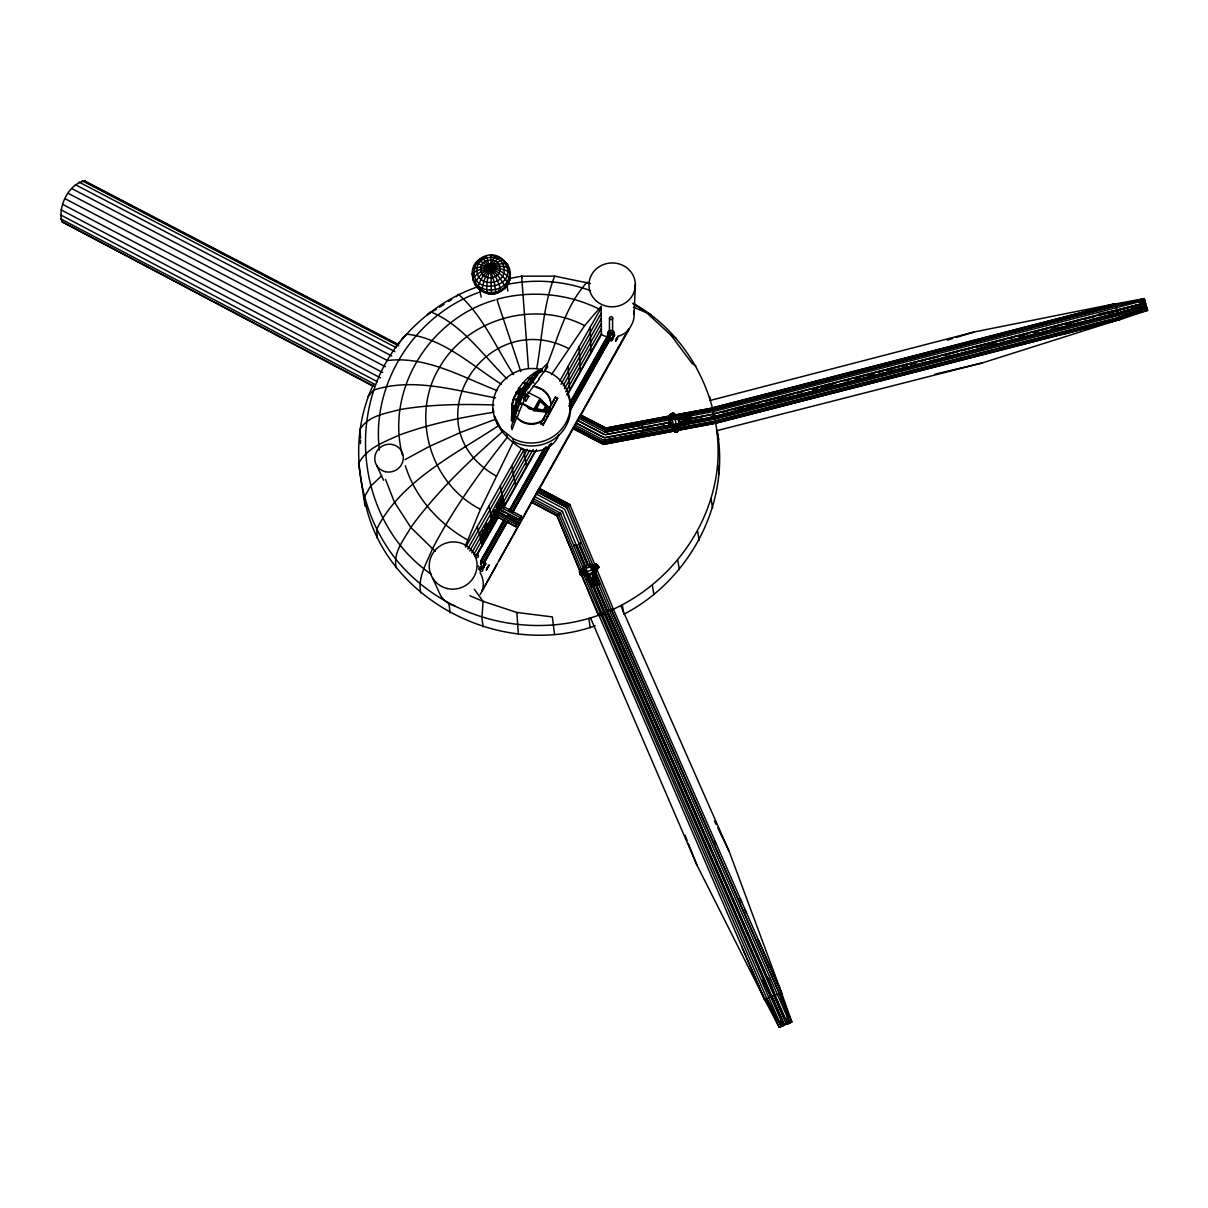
<?xml version="1.0" encoding="UTF-8"?>
<svg xmlns="http://www.w3.org/2000/svg" width="1208" height="1208" viewBox="0 0 1208 1208"><rect width="100%" height="100%" fill="white"/><g stroke="black" fill="none" stroke-linecap="round" stroke-linejoin="round"><path stroke-width="1.5" d="M571.112 401.131L608.032 335.613L607.76 334.45A3.367 3.201 -1 0 1 610.886 330.328M569.149 406.205L610.251 334.208A1.555 1.48 -1 0 0 612.35 333.604L613.951 335.039L612.35 333.604M609.436 333.574L609.466 318.248M610.251 334.208L609.663 337.772L610.478 338.799L569.859 410.977M569.904 408.364L610.508 335.658M613.966 334.42L611.792 339.478L610.478 338.799M612.531 333.468L612.652 318.142M596.435 579.01L609.376 610.191L607.654 611.625L787.631 1023.931L791.844 1021.953L611.354 609.768L595.333 571.082M483.26 567.126L484.831 563.743L484.695 564.589M611.354 609.768L613.166 608.666L596.661 568.983M678.805 422.287L691.912 420.173L691.973 422.075L686.899 423.268L683.577 425.458L681.433 415.96L690.538 415.854L691.263 417.545L687.563 418.27M618.285 348.281L618.3 347.27M526.492 466.379L523.804 450.01C504.808 438.806 486.628 418.421 494.872 394.684C500.988 375.99 522.505 364.62 541.426 369.724M671.27 419.599L669.76 415.144L673.279 412.97L677.084 416.201L679.576 424.627L677.552 431.769L673.369 431.045L673.324 424.386L670.576 414.042L673.279 412.97L679.485 418.663L681.433 416.065C700.685 414.993 686.612 419.765 678.232 419.765M481.509 259.086L481.539 257.923C502.528 244.424 522.581 279.365 501.063 291.053C480.195 304.461 459.84 269.686 481.539 257.923L486.22 256.187L486.824 257.591L494.253 282.34L496.035 293.031L504.869 288.138L509.927 278.61C501.909 268.871 484.77 264.159 473.023 268.84L472.706 270.365L473.959 267.406M680.663 423.479L679.576 424.627L679.077 423.676L683.592 425.427L691.988 422.015M498.829 561.086L631.527 324.937A22.167 21.049 -1.2 0 0 633.656 310.652M360.452 443.623L360.573 440.029M634.125 314.291L635.348 284.061M669.111 419.976L641.705 425.156L642.294 428.206L651.429 426.484M515.272 412.789L511.739 412.94L511.422 420.324L513.415 422.347L515.288 408.198L521.418 391.649L531.097 380.46L542.15 370.131L540.489 369.286C521.207 378.95 506.741 400.361 513.415 422.347M642.686 430.093L643.275 432.932L642.686 430.093L664.611 425.956M513.038 420.188C513.158 402.007 521.735 384.552 536.035 373.317L537.53 375.19L522.626 395.726L513.083 421.184L511.422 420.324L513.038 420.188L511.739 412.94L515.046 414.661L513.868 415.039M640.316 425.654L641.705 425.156L606.371 432.026A1.993 1.933 0.3 0 1 604.649 431.951L578.496 418.149L579.447 416.458L604.966 429.716A1.993 1.918 0.3 0 0 606.295 429.912L670.546 417.741M643.275 432.932L672.554 427.194M676.495 418.24L679.44 418.134L681.433 415.96C690.161 414.314 692.728 418.708 690.161 415.582L688.137 418.104L688.635 420.822L691.701 422.287L690.01 422.876L688.635 420.822L688.998 418.723L685.314 416.322L675.151 419.206L671.482 418.028L670.576 414.042L672.222 414.419L675.151 419.206L677.507 431.679L674.562 431.664L672.448 426.651C669.111 427.466 667.631 420.309 670.802 419.387C667.088 419.78 672.192 423.298 669.308 420.505L670.576 414.042L673.294 413.181L677.084 416.201L679.817 421.607L679.56 427.043L673.702 427.813L670.47 425.654L673.324 424.386L676.616 427.119L677.507 431.679L674.592 431.739L677.824 429.791L679.515 426.968L677.311 427.164L677.552 431.769L675.891 430.592L673.369 431.045L672.161 427.073L670.5 425.654L671.346 424.31C669.504 423.464 670.938 428.327 672.871 426.651M677.159 430.018L673.369 431.045L673.717 427.255L676.223 423.902L690.01 422.876L685.283 423.162M691.686 422.407L691.912 420.173M591.814 572.743C593.324 581.894 601.644 593.49 596.843 575.703L593.762 574.193L593.128 572.275L596.873 575.642L596.963 579.417L595.604 582.513L593.083 583.479L592.313 587.073L594.17 586.65L589.293 573.709M490.765 255.281L491.263 290.464L491.822 293.695L494.918 292.925M509.61 272.238C510.486 294.873 472.524 296.398 472.434 273.416C482.626 265.956 498.738 266.228 509.61 272.238L510.501 273.884M509.534 280.105L510.078 275.545M477.568 262.091L477.734 260.822L482.234 257.878C490.644 267.21 498.058 278.837 501.063 291.053L500.323 290.992M592.313 587.073L587.39 579.327L588.598 576.171L586.499 574.011L585.216 575.612L583.63 568.304L584.717 566.265L583.751 568.319L580.006 570.251L582.029 574.419L585.065 575.612L588.356 574.072L590.078 574.57L595.967 571.429L597.265 564.755L595.967 564.136L591.618 565.797L589.881 564.287L592.011 565.087L595.967 571.429L593.868 572.834L592.75 572.396L585.065 575.612L580.006 574.525L579.493 571.58L584.717 566.265L586.544 566.295L584.279 567.126L583.434 570.07L579.493 571.58L580.157 574.51L587.586 575.25L588.356 574.072L584.642 566.25L589.957 564.212C591.18 571.611 596.827 577.092 598.685 584.279C596.601 589.217 592.826 577.952 598.685 584.279L597.265 585.729M593.823 573.755L596.873 575.642L587.345 579.296C590.833 580.882 590.455 588.13 594.004 586.982M536.805 368.244C542.181 337.591 543.162 305.277 554.653 276.134L590.486 283.518M686.869 423.51L685.314 416.322L678.02 418.844M596.858 581.214L596.224 579.614M373.272 386.349L61.85 221.698C57.742 206.447 68.735 183.616 84.907 180.974L398.7 344.642M686.854 422.392L688.802 421.743L686.914 422.77M685.283 416.534L682.898 419.251M688.998 418.723L688.062 418.3L688.424 415.899L683.97 417.47M690.538 415.854L691.278 417.424L688.137 418.104L688.983 418.768L688.137 418.104M692.154 420.414L688.711 420.611L683.592 425.427L679.621 423.313M614.827 335.084L612.985 338.633M560.648 513.913L560.663 514.095A2.008 1.963 -4.3 0 0 559.636 512.721L559.621 512.539A2.008 1.963 -4.3 0 1 560.648 513.913L583.872 569.904L587.103 571.399L585.065 575.612L584.446 572.698L598.896 567.277L597.265 564.755L580.006 570.251L583.434 570.07L585.789 572.214L580.157 574.51L580.067 570.448L583.751 568.319L585.216 575.612L585.971 571.867L583.63 568.304L584.34 568.591L584.717 566.265M683.728 417.213L712.962 411.686L713.717 413.906L1145.35 302.755L1144.776 300.339L1115.966 305.669L712.509 410.01L712.131 407.911L1115.422 303.706L1117.385 311M373.106 385.201C346.923 441.192 357.583 510.335 395.348 558.579C440.558 615.099 519.697 638.504 588.84 618.421C657.303 598.489 711.059 536.488 717.567 464.974C722.882 400.754 689.572 334.827 633.067 303.208M623.766 614.298C689.3 580.414 730.538 503.932 717.114 430.592L982.346 362.913L1119.846 319.38L1085.509 328.606M713.913 416.836L1146.347 306.002L1145.471 302.981L1117.204 310.033L1118.049 313.053L1146.347 306.002M472.434 273.416L473.083 276.707M486.205 525.48L485.767 527.624L486.175 525.374M486.054 527.473L486.371 525.827L485.767 527.624M497.213 507.707L497.334 505.624L496.941 507.873M676.993 430.501L715.408 423.238L715.045 421.124L1119.287 317.417L1147.026 308.191L1146.483 306.681L714.547 417.681L714.623 419.236L679.878 425.805M715.408 423.238L1119.846 319.38L1062.149 334.586M589.881 564.287L592.011 565.087L592.886 569.21L595.967 571.429L598.896 567.277L595.967 564.136L591.905 565.193L589.881 564.287L589.142 565.857C586.937 564.68 591.467 563.547 591.618 565.797L590.365 564.362M674.23 430.169L673.369 431.045L672.448 426.651L670.47 425.654L673.717 427.255L674.592 431.739L676.616 427.119L679.515 426.968L679.017 423.208L686.899 423.268L683.29 421.003M509.383 271.03L509.776 269.203L506.983 263.54C494.359 262.664 479.304 272.283 474.789 284.106L478.655 288.938L486.416 292.472M595.967 571.429L591.829 569.587L592.962 566.295L595.967 564.136L597.371 568.545L595.816 571.55L592.75 572.396L595.62 576.02L598.685 584.189M587.39 579.327L588.598 576.171L586.62 574.147L587.586 575.25L587.949 574.268L588.447 575.823L587.345 579.296L593.083 583.479L591.935 586.771L589.111 578.466L590.078 574.57M486.824 569.028L488.394 566.114M528.772 396.315L525.42 394.578L528.772 396.315L525.857 401.434L524.438 399.742L526.854 395.499A163.835 158.716 9 0 1 539.251 379.312L538.828 378.557L547.526 367.232L547.164 363.683L538.436 372.381A165.813 160.513 8.7 0 0 525.888 388.75A66.138 63.782 -2.3 0 0 523.442 393.038A165.556 159.864 8.6 0 0 515.816 412.094L511.361 426.801L512.071 429.58L516.465 417.862L516.918 418.587A163.578 158.082 8.9 0 1 524.438 399.742L525.963 394.019L518.443 388.025L525.314 389.489M496.911 507.768L497.53 506.092M591.407 577.968L589.957 582.271M593.083 583.479L594.17 586.741L593.068 583.585L595.227 583.585L595.604 582.513L591.165 585.276L590.425 582.181M519.168 397.961L522.082 392.842L521.418 391.649L518.987 395.892L519.168 397.961L521.418 391.649L524.453 393.234M465.306 546.122L480.467 509.293L513.445 441.479L512.917 438.534L501.365 429.202L494.48 416.307L495.114 419.372L460.354 432.524L429.293 446.477L405.042 459.614M485.299 564.906L485.435 564.061L484.891 564.664M485.631 564.498L485.827 563.306L482.958 567.851A3.186 3.126 -21.6 0 1 478.64 569.104M544.264 371.702C557.25 341.683 564.544 306.772 587.073 282.189L589.308 283.367M616.02 339.659L615.763 340.686L616.684 339.493M617.364 338.119C617.756 334.843 613.332 345.941 616.926 339.04M595.227 583.585L595.604 582.603L598.171 582.573L595.77 578.436M558.806 434.744C553.687 449.18 534.918 455.386 521.675 448.259L465.669 547.164M480.18 594.547L531.399 502.045L556.571 515.408A1.54 1.51 -4.8 0 1 557.265 516.163L580.112 571.399M481.932 590.168L482.596 589.67A22.861 22.469 -27.4 0 0 480.089 572.622M595.967 564.136L595.68 565.374L597.265 564.755L598.745 567.383L594.759 568.832L593.868 572.834L593.702 571.429M580.006 570.251L580.806 572.607L580.006 574.525L582.211 574.344L584.446 572.698L586.182 568.651L583.63 568.304M476.209 263.842C462.105 298.995 526.401 288.938 502.392 259.75C491.127 264.824 480.739 275.62 477.885 287.776C485.465 294.586 497.892 294.057 505.08 286.93C499.689 275.802 490.025 265.805 478.806 260.49L474.578 265.926L476.209 263.842C488.47 265.307 501.501 272.464 508.085 283.065L506.303 285.058M486.915 523.381L489.874 524.967L487.987 528.817L487.488 529.693L484.544 527.971M485.541 531.475L488.47 533.181L488.953 532.32L490.826 528.485L487.896 526.93M498.829 507.511L498.391 508.523L499.463 509.096L501.048 505.442L498.043 503.842L501.003 505.246L498.587 509.791M499.478 510.154L501.894 505.608L521.418 516.163L515.514 526.658L495.975 516.073L498.496 511.89L517.975 522.279L515.514 526.658M518.957 520.527L521.418 516.163M487.7 527.201L487.262 528.213L491.747 520.286L492.819 520.859M489.874 524.967L488.334 528.787L485.042 527.247M489.3 532.275L490.826 528.485M486.628 569.074L488.334 565.903M617.167 338.572L618.043 336.262L616.005 339.373M670.017 421.894L671.21 423.842L670.515 424.34M484.106 565.978L483.864 567.458M613.12 337.032L612.109 339.886L613.105 338.753M545.699 409.225L547.435 407.489L546.544 408.138M545.805 409.452L547.36 407.609M547.375 410.146L547.979 409.739M548.07 409.965L548.915 408.621L547.979 409.074M596.495 565.042L594.427 568.862L595.816 571.55L591.905 565.193L596.027 564.317L593.264 566.295L591.905 565.193M484.363 565.51L484.831 563.306L482.883 562.249L480.709 564.181A1.601 1.57 -21.6 0 1 481.312 566.31L482.838 567.458A3.186 3.126 -21.6 0 1 479.274 569.013M483.109 562.807L506.122 521.614M511.724 511.981L549.564 444.469M485.072 564.106L483.849 563.109L506.952 522.067M512.509 512.222L551.331 443.261M569.814 410.433L610.478 338.195M483.97 563.502L507.979 520.859M512.6 512.66L551.376 443.774M482.838 567.458L484.831 563.306M517.704 522.762L519.183 519.878L499.704 509.489L498.224 512.358L517.704 522.762L496.865 511.437M580.112 571.565L557.281 516.345A1.54 1.51 -4.8 0 0 556.601 515.589L531.429 502.226L533.332 498.602L559.636 512.721M533.332 498.602L536.02 493.83L563.728 508.674A3.111 3.035 -3.7 0 1 565.117 510.199L588.371 566.084M536.02 493.83L538.164 489.995L567.428 505.473A2.597 2.537 -3.1 0 1 568.122 506.016L568.213 506.122A2.552 2.491 -3.1 0 1 568.53 506.605L568.591 506.741A2.552 2.491 -3.1 0 0 568.228 506.303L568.138 506.197A2.597 2.537 -3.1 0 0 567.443 505.654L538.164 489.995M538.194 490.191L572.803 428.296L602.747 443.895A1.993 1.933 0.4 0 0 604.076 444.091L715.619 423.193L1119.861 319.607L1147.6 310.381L1147.026 308.191L714.623 419.236L713.958 416.624L706.65 417.998M642.686 437.009L604.091 444.302A1.993 1.933 0.4 0 1 602.747 444.106L572.819 428.508L574.706 424.914L603.245 439.969A2.461 2.371 0.4 0 0 604.921 440.21L641.901 433.219M574.706 424.914L577.333 420.233L604.121 434.367A2.446 2.371 0.4 0 0 605.752 434.593L669.579 422.513M670.515 417.953L606.295 430.124A1.993 1.918 0.3 0 1 604.966 429.927L579.462 416.684L628.839 328.501M604.121 434.367L577.349 420.444L578.496 418.149M482.143 590.788L496.986 564.347M469.776 550.939L527.277 449.285M563.2 385.76L601.282 318.429M545.941 406.658L544.37 408.546L549.293 411.218L550.289 409.92L546.046 406.719M549.293 411.218L550.289 409.92M517.024 400.633L523.124 389.731L517.024 400.633L534.072 410.69L549.564 412.623L550.923 409.527L539.991 398.504L527.73 392.132M542.951 425.11L557.658 398.308L555.408 397.145L540.625 423.268L542.951 425.11L557.658 398.308M498.149 504.098L501.788 497.651M471.784 552.781L529.768 450.191M564.468 388.795L601.327 323.578M484.287 533.256L480.452 540.263L481.524 540.852M485.133 531.746L486.839 528.711M492.441 518.806L495.431 513.536M498.058 509.096L502.709 500.867L503.781 501.426M482.49 537.107L484.302 533.891M487.926 527.473L486.114 530.689L488.953 532.32M491.822 520.588L494.525 515.786M498.134 509.399L502.543 500.927M484.816 532.547L485.888 533.121L483.985 535.657L486.462 531.278M484.77 527.322L487.67 528.878L486.19 531.746L483.245 530.025M497.605 511.543L495.144 515.907L497.016 513.415L495.944 512.841M494.404 510.289L497.334 512.011L498.813 509.142L495.914 507.602M473.762 554.593L533.136 449.467M565.721 391.785L601.388 328.636M498.723 512.328L501.894 505.608M480.618 537.152L482.671 544.008L481.614 543.434L484.967 537.5M489.602 529.059L492.547 524.076L493.604 524.634M490.795 516.662L491.867 517.25L493.74 524.408L492.683 523.834L496.337 517.13M485.797 536.005L486.869 536.579L484.982 539.1L487.488 534.918M498.043 516.209L496.05 519.5L497.907 517.009M476.058 555.74L498.194 516.511M502.785 508.387L534.631 451.958M566.945 394.729L601.433 333.619M477.22 554.759L498.542 516.979M503.177 508.764L536.548 449.633M568.077 393.778L601.448 334.646L601.146 306.303L584.612 325.647L551.528 374.601M480.527 561.252L503.615 520.27M509.172 510.425L544.279 448.123M569.225 403.865L608.032 335.009M480.648 561.66L502.8 522.339M509.263 510.878L544.34 448.636M504.461 520.708L480.497 563.547L505.427 519.289M510.002 510.878L546.031 446.93M569.134 405.933L608.847 335.431M510.048 511.09L546.061 447.171M548.115 407.972L540.429 400.331L535.733 408.621L546.605 410.644L537.666 410.146M536.684 408.576L540.429 400.331M559.666 381.169L601.176 307.889M549.731 410.916L545.337 407.957L546.001 406.583M467.738 549.066L523.804 450.01M560.995 384.295L601.222 313.204M548.19 408.531C542.543 419.886 548.825 401.116 550.923 409.527M540.701 423.933L548.085 410.886M550.848 405.994L555.408 397.145M674.487 430.863L676.616 427.119L679.56 427.043L677.824 429.791L675.891 430.592M523.547 398.262L525.963 394.019L526.854 395.499L523.547 398.262L524.438 399.742M670.319 418.965L677.099 416.413C673.264 418.904 675.589 411.173 670.938 415.627L669.76 415.144L671.633 418.089L670.319 418.965L670.606 414.238L673.294 413.181L674.215 417.032L677.084 416.201L674.744 418.376L670.304 418.768L669.308 420.505L670.304 418.768L677.084 416.201L675.151 419.206L669.308 420.354M669.685 420.158L669.957 422.03M484.695 564.695L483.064 568.439L483.925 567.654M612.879 337.561L611.958 338.753L613.558 335.326M613.483 336.639L614.147 335.628M590.923 564.74L591.709 566.431M681.433 415.96L679.44 418.134M395.892 346.877C416.579 320.014 444.982 298.074 477.251 287.006M501.244 384.129C471.588 365.299 442.838 337.983 406.643 334.148C343.283 402.022 354.322 521.554 431.377 574.313M628.809 329.542L628.115 330.464A22.137 21.019 -1.2 0 1 618.345 336.232M496.02 516.254L497.907 513.762M592.011 565.087L590.591 566.96L594.759 568.832L595.816 571.55M688.062 418.3L690.145 415.718M367.836 396.571L373.71 390.078C413.363 377.092 455.945 390.667 495.506 397.87M456.322 296.655L458.481 294.359C482.989 315.832 496.065 347.572 513.551 374.571M670.198 424.506L671.346 424.31M672.448 426.651L671.165 426.666L671.21 423.842M670.576 426.575L670.274 424.778M671.165 426.666L670.682 424.053M522.082 392.842L518.987 395.892L522.022 397.477M679.424 419.856L681.961 417.349M597.054 566.371L594.427 568.862L593.264 566.295M381.622 475.801L370.343 486.492L364.227 497.303C381.456 598.458 500.58 659.915 595.227 625.759M482.687 531.701L484.287 530.101L483.109 531.626M495.506 510.652L493.861 511.935L495.461 510.335M402.219 338.18L406.643 334.148M502.03 289.527L499.266 291.641L498.979 289.829M583.751 568.319L585.216 575.612L584.446 572.698L579.493 571.58L582.029 574.419L584.581 573.438M591.694 582.679C592.781 586.409 590.712 579.961 591.18 582.407M591.165 582.211L591.12 582.754M596.208 581.063L596.239 580.082M596.224 580.504L596.178 581.078M596.405 580.988L596.435 580.157M592.584 585.789L592.494 584.732L592.72 585.457M592.464 585.789L592.494 584.732L592.373 585.563M596.858 583.102L597.718 583.781L597.235 582.905M597.16 583.721L597.205 583.977M544.37 408.546L546.56 408.485M546.439 407.926L547.345 407.504M430.32 312.963L427.255 314.88L430.622 311.83C462.407 324.635 483.019 355.484 506.922 378.768M433.37 311.045L436.435 309.127M439.486 307.209L444.076 304.325M448.666 301.456L451.732 299.539M613.166 608.666L781.425 992.508L791.844 1021.953L787.631 1023.931L786.529 1018.374M596.948 585.578L598.579 584.612M584.234 566.809C588.885 565.314 582.981 565.888 584.34 568.591M584.627 569.149L584.264 567.428L586.197 566.31M591.316 583.343L590.939 581.622M537.53 375.19L534.223 373.483L542.166 369.029L540.489 369.286L542.422 371.385L534.223 373.483L536.307 375.643M595.046 583.766L606.537 611.61L609.376 610.191L789.7 1022.617L779.296 993.157L611.278 609.421M586.016 575.099L601.811 613.226L603.879 613.135L783.388 1025.683L779.13 1027.223L764.604 999.454L751.814 970.039M591.361 582.694L591.814 583.721M1134.825 312.328L1119.861 319.607L1117.657 311.981M1143.145 308.297L1146.483 306.681L1147.6 310.381L715.212 421.29L678.443 428.04M589.051 565.299L588.643 565.48M774.101 995.77L781.41 992.281L729.239 851.549L620.731 605.631M596.979 579.568L589.957 582.105L588.356 574.072L589.111 578.466M774.615 995.09L771.368 996.434L783.856 1025.26L787.118 1023.916L595.559 583.404M581.546 574.872L764.604 999.454L771.987 996.63L784.43 1025.033L771.746 995.905M580.278 571.263L583.766 569.829M781.229 1026.136L766.702 998.593L781.229 1026.136L601.811 613.226L604.74 612.426L771.248 994.909M603.879 613.135L604.815 612.758M711.512 852.289L606.703 612.003L607.654 611.625M600.104 615.627L605.148 613.604M535.914 409.95L534.072 410.69L533.876 409.27L539.991 398.504L540.157 399.939M585.276 565.631L576.654 544.687L573.77 545.503M573.83 545.639L576.654 544.687M480.437 291.883C416.171 313.642 371.007 382.408 379.387 450.161M495.084 299.992C430.501 318.006 385.201 389.172 402.37 455.114M597.628 583.539L597.462 583.57M676.631 427.647L679.515 426.968L676.223 423.902L673.324 424.386L672.207 427.119L673.369 431.045M593.068 569.421L594.759 568.832M1147.026 308.191L1119.287 317.417M1012.802 346.213L1018.163 344.582M1100.352 319.41L1118.215 313.944M947.298 340.158L952.689 338.512M956.298 337.425L974.282 331.943L1115.422 303.706L1057.891 319.003M585.699 565.993L586.544 566.295M594.955 569.466L598.745 567.383L597.13 564.861L597.175 567.911M965.736 343.54L971.172 342.075M978.435 340.127L982.104 339.418M1003.712 333.408L992.87 336.292L1003.667 333.468M1007.321 332.457L1014.554 330.524M1028.99 326.688L1036.222 324.771M1039.831 323.804L1050.673 320.92M1131.503 307.255L1145.622 303.51L1098.253 315.711M1007.276 332.517L1014.478 330.614M1030.711 326.326L1041.523 323.472M1045.131 322.506L1052.334 320.603M1063.146 317.749L1073.972 314.895M1077.581 313.944L1115.437 303.933L1144.218 298.603L1144.776 300.339L712.962 411.686L713.505 414.948L713.475 413.997L1145.471 302.981M1117.928 312.963L1146.196 305.473L1122.519 311.558M710.485 400.376L974.282 331.943M722.867 412.336L728.333 410.931M731.972 409.995L761.131 402.49M764.785 401.554L793.928 394.05M797.582 393.098L803.048 391.694M812.154 389.354L817.62 387.949M821.274 387.013L835.845 383.253M844.951 380.913L850.417 379.508M854.071 378.557L874.109 373.408M877.763 372.472L883.229 371.052M886.868 370.116L906.906 364.952M910.56 364.016L916.026 362.611M919.665 361.675L925.132 360.271M928.786 359.335L939.718 356.511M943.357 355.575L957.929 351.83M961.583 350.879L972.515 348.07M976.155 347.134L996.207 341.97M999.846 341.034L1005.313 339.629M1008.952 338.693L1014.433 337.289M1018.072 336.337L1029.005 333.529M1032.644 332.593L1038.11 331.188M1041.764 330.252L1047.23 328.833M1050.869 327.897L1061.802 325.088M1065.441 324.152L1080.027 320.392M1083.667 319.456L1094.599 316.647M737.665 408.742L743.131 407.338M746.786 406.401L754.094 404.514M779.643 397.93L785.125 396.526M812.501 389.474L817.982 388.07M821.636 387.134L832.584 384.31M854.494 378.678L859.975 377.258M869.096 374.918L874.577 373.498M887.351 370.207L892.833 368.802M901.968 366.447L907.435 365.043M911.089 364.106L916.57 362.702M943.946 355.65L949.428 354.231M976.804 347.194L982.285 345.775M985.939 344.839L996.887 342.015M1018.797 336.383L1024.278 334.963M1033.399 332.623L1038.88 331.203M1051.655 327.927L1057.136 326.507M1066.256 324.167L1071.738 322.747M1108.249 313.355L1113.731 311.951M874.668 375.295L714.17 416.579L714.547 417.681M878.322 374.359L978.767 349.082M980.458 348.085L996.842 343.872M1000.481 342.936L1086.083 320.92M1089.737 319.984L1118.865 312.494M1118.049 313.053L714.109 416.911L691.988 420.988M934.72 374.284L982.346 362.913M673.702 427.813L677.311 427.164M686.824 422.105L689.692 421.803M1098.857 314.005L1117.098 310.033M669.896 415.174L671.482 418.028L674.608 418.632L674.215 417.032L677.099 416.413M642.807 430.395L605.48 437.477A3.08 2.975 0.4 0 1 603.426 437.175L575.869 422.845M643.29 432.721L604.921 439.999A2.461 2.371 0.4 0 1 603.245 439.772L603.245 439.969M685.087 417.364L686.763 417.032M685.691 417.379L686.778 417.213M687.548 421.954L688.59 422.015M686.733 422.558L687.986 422.468M1144.776 300.339L1115.966 305.669M509.021 278.58L521.63 276.179L554.653 276.134M506.001 284.695C533.83 278.565 563.774 280.709 590.44 290.66M496.82 299.312C530.569 290.101 567.111 293.363 598.564 308.75M580.399 414.782L605.434 427.768A1.525 1.465 0.3 0 0 606.189 427.949L670.138 415.854M673.792 415.159L712.312 408.077L1115.437 303.933L1128.514 303.419M580.414 414.993L605.434 427.979A1.525 1.465 0.3 0 0 606.189 428.161L712.101 408.138M676.027 416.7L712.72 409.965L1144.218 298.603L1145.35 302.755L1139.733 302.966M675.997 416.926L710.681 410.358M640.195 425.458L606.371 431.815A1.993 1.933 0.3 0 1 604.649 431.739L604.649 431.951M676.42 418.587L680.074 417.908M669.61 422.302L605.752 434.593M687.73 418.844L713.641 414.178M687.85 419.055L713.43 414.223M660.565 424.748L664.219 424.053M693.452 418.527L702.588 416.805M668.266 425.261L671.92 424.567M692.033 420.761L702.996 418.693M642.671 430.305L671.905 424.778M575.884 423.057L603.426 437.387A3.08 2.975 0.4 0 0 605.48 437.689L670.198 425.427M692.139 421.275L714.064 417.137M642.867 431.256L672.101 425.729M679.409 424.34L683.064 423.646M686.718 422.966L714.124 417.787M573.77 426.817L602.898 441.992A2.582 2.491 0.4 0 0 603.728 442.249A2.537 2.446 0.4 0 0 604.453 442.264L672.962 429.082M604.453 442.264L672.931 429.293M676.586 428.598L715 421.335M644.06 436.722L673.339 431.196M683.094 420.127L688.424 419.357M686.31 420.505L688.62 420.233M676.525 418.527L678.156 418.376M534.223 373.483L537.847 373.166M483.744 291.521L481.901 290.554C483.472 278.263 489.738 265.73 498.904 257.349L500.656 258.482M670.244 422.483L671.361 422.423L670.244 422.105M676.616 427.119L672.207 427.119L676.314 425.261L679.56 427.043M686.37 422.196L684.861 422.317L686.431 422.453M531.097 380.46L533.136 380.429L530.795 378.149M493.906 404.967C462.453 403.955 430.818 404.257 399.727 409.587C385.563 413.529 367.957 415.643 359.863 429.595L360.648 438.232M515.288 408.198L517.296 408.244L514.925 405.994M580.806 572.607L584.446 572.698M672.222 414.419L674.442 414.586L674.351 417.183L672.327 419.976L670.304 418.768M526.537 385.654L528.968 385.865L526.22 383.359M679.077 423.676L683.577 425.458M490.539 255.507C497.409 255.432 503.781 259.478 507.783 264.884M492.562 293.574L487.02 293.242C485.888 280.739 489.527 267.27 494.857 255.915L496.005 256.821M517.401 401.69L519.817 401.917L517.039 399.455M534.011 383.027L528.183 377.862L533.423 378.421M469.836 595.755L483.079 601.342L516.888 612.471L552.343 616.911L554.563 634.502M670.606 414.238L673.671 414.646M518.247 410.735L512.328 405.646L517.522 406.341M521.871 388.765L525.057 391.452L522.218 391.03L518.987 395.892L522.626 395.726L519.44 393.023M502.392 259.75L504.672 261.23M528.757 387.511L523.2 382.861L529.255 383.872M549.504 412.049L533.876 409.27L523.139 403.668M520.754 404.454L514.034 398.912L520.059 399.999M588.87 574.6L587.39 574.313L589.051 574.766M522.294 397.281L516.012 392.283L522.868 393.778M477.613 285.949L475.665 285.405L472.826 279.773L473.128 277.946C481.599 268.81 496.911 263.782 508.9 267.708L509.851 274.05M633.536 307.194L651.354 314.744M584.612 325.647C534.706 299.629 467.511 318.489 439.425 367.534C409.965 415.794 430.244 483.91 480.467 509.293M568.379 348.402C483.895 305.866 410.131 426.998 496.005 475.922M545.004 370.765L550.214 372.849A38.701 37.252 -7.8 0 1 565.555 423.389A38.701 37.252 -7.8 0 1 512.917 438.534M669.76 415.144L670.938 415.627M496.85 390.471C462.075 377.002 425.88 355.771 387.421 360.543L68.237 193.356M679.817 421.607L683.335 423.344M608.847 335.733L610.508 336.579M609.663 337.168L611.807 338.255M528.183 377.862L533.136 380.429M523.2 382.861L528.968 385.865M518.443 388.025L525.057 391.452M516.012 392.283L522.626 395.726M573.755 426.605L602.898 441.992M514.034 398.912L520.074 402.083M88.546 183.48L168.848 225.368M172.185 227.119L277.568 282.083M280.92 283.835L307.678 297.802M311.03 299.539L337.787 313.506M341.139 315.243L386.303 338.814M389.656 340.55L398.021 344.914M82.22 180.777L398.61 345.85M512.328 405.646L517.296 408.244M78.973 182.046L396.164 347.617M540.625 423.268L542.875 424.446M75.394 184.688L394.91 351.634M71.725 188.539L391.739 355.952M65.172 198.761L385.382 366.749M62.74 204.409L382.694 372.487M61.11 209.875L380.565 377.923M60.4 214.798L377.47 381.758M60.657 218.829L375.235 384.612M61.85 221.698L373.816 386.167M580.067 570.448L581.078 570.976M539.13 488.274L569.194 504.174A2.008 1.963 -2.8 0 1 570.101 505.155L595.227 565.54M539.161 488.47L569.21 504.355A2.008 1.963 -2.8 0 1 570.116 505.337L570.101 505.155M537.198 491.716L565.857 506.877A2.476 2.416 -3.4 0 1 566.99 508.13L590.682 565.163M537.228 491.898L565.888 507.058A2.476 2.416 -3.3 0 1 567.005 508.326L566.99 508.13M534.525 496.488L561.463 510.924A2.476 2.416 -4 0 1 562.566 512.132L562.551 511.95A2.476 2.416 -4 0 0 561.448 510.742L561.463 510.924M532.366 500.323L558.051 514.11A2.008 1.963 -4.6 0 1 558.942 515.091L558.926 514.925A2.008 1.963 -4.6 0 0 558.02 513.928L558.051 514.11M501.849 497.092L502.936 497.666M501.713 497.334L502.8 497.907M502.573 501.094L503.645 501.667M504.627 505.125L503.434 504.793L504.491 505.367L500.293 486.024M497.077 505.427L500.021 506.998M500.912 507.345L520.391 517.734M500.006 509.459L519.485 519.833M497.968 509.096L500.897 510.652M501.094 511.014L504.355 512.751M507.602 514.472L517.341 519.666M507.632 514.653L517.371 519.848M494.706 510.002L518.005 522.46M498.043 512.947L517.522 523.336M494.208 511.014L497.152 512.6M493.136 512.403L496.08 513.974M496.971 514.321L516.465 524.725M495.31 513.928L498.179 515.454M495.975 516.073L515.484 526.492M492.139 514.14L495.144 515.907M494.057 516.027L496.986 517.583M493.075 517.749L496.05 519.5M490.659 516.903L491.731 517.492M490.524 517.145L491.596 517.719M491.611 520.512L492.683 521.086M491.475 520.754L492.547 521.327M486.915 523.532L489.919 525.148M485.933 525.133L488.878 526.718M484.816 527.488L489.844 530.236M485.767 530.825L488.636 532.366L487.171 535.22M483.064 530.75L486.009 532.32M481.962 532.139L484.921 533.725M484.076 534.223L486.99 535.793M480.98 533.906L483.925 535.491M482.989 535.612L485.918 537.183M482.007 537.364L484.936 538.934M480.588 540.036L481.66 540.61M483.849 563.109L482.883 562.249M481.312 566.31L482.702 567.065M691.701 422.287L688.635 420.822L692.139 420.475M593.173 577.288L596.963 579.417M633.128 303.903L645.449 311.679L670.984 335.175L676.193 338.195M545.789 407.051L546.967 407.76M545.125 407.202L548.221 409.044M544.778 408.198L545.971 408.908M679.364 423.223L680.24 423.751M486.22 256.187L486.099 257.123M695.944 366.009L692.063 363.412L670.984 335.175M467.556 539.976C438.791 523.683 415.25 497.545 405.344 465.699M435.242 551.316L410.826 527.458L394.367 502.045L385.503 479.319M591.845 573.891L595.136 576.156M670.817 414.706L674.215 417.032M84.907 180.974L86.87 182.619M541.38 401.056L548.643 407.73M540.595 401.69L546.711 407.307M511.739 412.94L515.997 417.137M713.762 414.691L713.717 413.906M579.629 571.565L581.727 573.845M513.491 412.864L515.046 414.661M478.504 287.006L480.286 289.12M474.306 589.262L483.079 601.342L481.916 617.545L483.019 626.876M775.038 1014.025L764.604 999.454L741.652 946.574M780.262 1021.304L783.388 1025.683L779.13 1027.223L583.419 574.117M586.001 566.461L584.128 567.337L585.895 566.144M591.165 582.12L591.467 582.875M590.455 617.786L696.789 864.822L764.573 999.242M762.716 980.277L770.946 997.068M714.517 821.108L716.163 824.49M717.794 827.873L729.239 851.549M593.143 572.879L593.762 574.193L593.128 572.275M608.032 335.613L607.76 335.069A3.367 3.201 -1 0 1 610.01 331.067M376.669 465.442L383.585 480.271M432.494 577.817L440.588 595.529A22.907 22.499 -27.4 0 0 454.57 605.752M740.172 898.782L741.682 902.195M758.231 939.749L781.41 992.281M714.487 840.602L716.012 844.045M744.928 909.639L746.438 913.082M768.499 963.154L781.425 992.508L783.977 1005.449M774.826 997.43L786.544 1024.158L769.979 986.181M787.118 1023.916L607.05 611.263M712.025 853.286L723.577 879.952M724.06 880.904L740.625 918.865M740.927 919.711L752.675 946.483M752.977 947.359L769.572 985.396M592.645 584.566L783.856 1025.26M593.158 565.857L568.545 506.786M593.551 572.079L594.985 575.552M597.341 583.796L597.039 583.071L597.326 583.962M588.1 564.498L579.478 543.721L581.32 542.649L578.541 544.098M595.997 583.539L607.488 611.233M579.236 545.669L587.148 564.876M593.883 586.242L604.649 612.365M562.551 511.95L585.472 567.398M575.718 545.231L585.049 567.73M592.947 586.771L603.713 612.743M558.926 514.925L581.999 570.81M581.546 575.023L598.111 615.083L599.923 613.981M596.072 579.644L596.918 582.105M595.906 580.263L596.661 582.211M588.447 575.823L588.387 574.706M684.996 835.196L687.08 840.421M688.469 843.909L696.789 864.822M590.772 581.667L591.361 582.89M768.424 977.936L775.143 995.332M592.298 577.635L594.351 582.996M592.569 580.957L593.46 583.343M522.173 277.704L521.63 276.179L528.47 368.244M789.7 1022.617L779.296 993.157M497.258 300.55L520.844 371.581M587.949 574.268L588.598 576.171M477.266 526.688L482.536 544.249M669.579 420.082L669.942 421.516M492.366 524.151L493.483 524.876L488.802 506.303M714.759 417.092L715.498 420.444M716.797 430.501L718.73 439.319M642.279 428.417L641.705 425.156M493.136 409.135L493.77 412.23C461.607 417.319 429.565 423.933 398.927 435.212C384.129 442.143 366.477 448.047 358.61 463.615L365.043 506.182M497.258 423.087L497.877 426.107C454.903 454.404 400.256 481.282 376.609 529.391L377.44 538.375M501.365 429.202L501.969 432.192C468.9 461.199 436.737 491.747 410.826 527.458C403.94 539.689 392.706 552.66 396.224 567.669M669.549 421.547L669.655 422.377M511.724 465.835L515.589 485.707M479.44 288.199L481.146 297.108M506.65 434.412L507.224 437.387C479.501 472.736 452.985 509.323 432.238 549.278C426.741 563.079 417.47 577.409 420.731 592.871M709.791 397.19L710.425 400.633M717.567 464.974L719.183 473.808M710.999 498.964L712.614 507.934M697.605 531.233L699.19 540.308M677.824 560.437L679.364 569.617M652.395 585.382L653.89 594.638M622.331 604.981L623.479 612.441M506.786 283.88L507.858 291.068M588.84 618.421L590.199 627.783M518.338 634.185L516.888 612.471M449.029 603.623L450.04 612.894M568.032 366.401L569.617 389.988M579.13 346.802L580.278 371.113M590.184 327.308L590.878 352.313M548.613 414.389A19.358 18.618 -7.8 0 1 546.726 417.122M541.667 421.441A19.358 18.618 -7.8 0 1 518.232 419.146M515.076 415.371A19.358 18.618 -7.8 0 1 514.729 396.752M515.605 395.363A19.358 18.618 -7.8 0 1 526.265 387.753M536.246 387.451A19.358 18.618 -7.8 0 1 540.942 389.172M542.377 390.003A19.358 18.618 -7.8 0 1 550.984 404.982M567.262 393.476A38.49 37.055 -7.8 0 1 558.081 435.967A38.49 37.055 -7.8 0 1 513.445 441.479M502.317 289.829A14.028 13.258 -10 0 1 488.817 293.71M485.405 292.502A14.028 13.258 -10 0 1 482.475 290.479M714.124 419.342A28.373 2.96 79.1 0 1 712.977 414.118M544.325 418.829A19.373 18.648 -7.8 0 1 515.891 416.05M514.97 414.706A19.373 18.648 -7.8 0 1 526.175 387.058M532.834 386.303A19.373 18.648 -7.8 0 1 550.908 404.318M606.869 336.594A22.137 21.019 -1.2 0 1 601.448 334.646M481.584 565.51A1.586 1.57 -21.6 0 1 480.286 567.503A1.586 1.57 -21.6 0 1 478.474 565.993M611.716 332.215A1.555 1.48 -1 0 1 612.124 334.525A1.555 1.48 -1 0 1 609.663 334.299A1.555 1.48 -1 0 1 610.538 332.109M612.456 339.826A1.54 1.465 -1 0 1 609.496 339.916M481.282 568.273A1.57 1.555 -21.8 0 1 482.883 569.648A1.57 1.555 -21.8 0 1 481.599 571.354A1.57 1.555 -21.8 0 1 479.803 570.267M532.788 409.21A4.666 4.5 -7.8 0 1 527.05 406.114M611.761 330.403A3.367 3.201 -1 0 1 613.951 335.039M612.577 331.309A3.367 3.201 -1 0 1 614.253 334.858M486.341 569.98L489.104 565.057L486.341 569.98M500.036 268.614C500.459 280.362 480.739 281.162 480.678 269.218C480.286 257.5 499.946 256.7 500.036 268.614M504.189 269.52C504.823 286.13 476.949 287.247 476.873 270.381C476.314 253.816 504.053 252.698 504.189 269.52M485.389 267.195C492.607 287.685 501.849 252.004 485.389 267.195M385.382 471.694A14.36 13.832 -23.7 0 0 402.823 454.132A14.36 13.832 -23.7 0 0 378.904 448.621A14.36 13.832 -23.7 0 0 385.382 471.694M596.299 300.958A23.209 21.94 -1.6 0 0 634.759 289.769A23.209 21.94 -1.6 0 0 605.374 263.918A23.209 21.94 -1.6 0 0 596.299 300.958M447.247 588.523A24.009 23.526 -25.9 0 0 476.148 558.775A24.009 23.526 -25.9 0 0 435.997 549.338A24.009 23.526 -25.9 0 0 447.247 588.523M476.45 557.583A1.631 1.601 -21.1 0 0 478.413 555.559A1.631 1.601 -21.1 0 0 475.68 554.91A1.631 1.601 -21.1 0 0 476.45 557.583M609.98 319.305A1.586 1.51 -1.3 0 0 612.607 318.534A1.586 1.51 -1.3 0 0 610.599 316.753A1.586 1.51 -1.3 0 0 609.98 319.305"/></g></svg>
